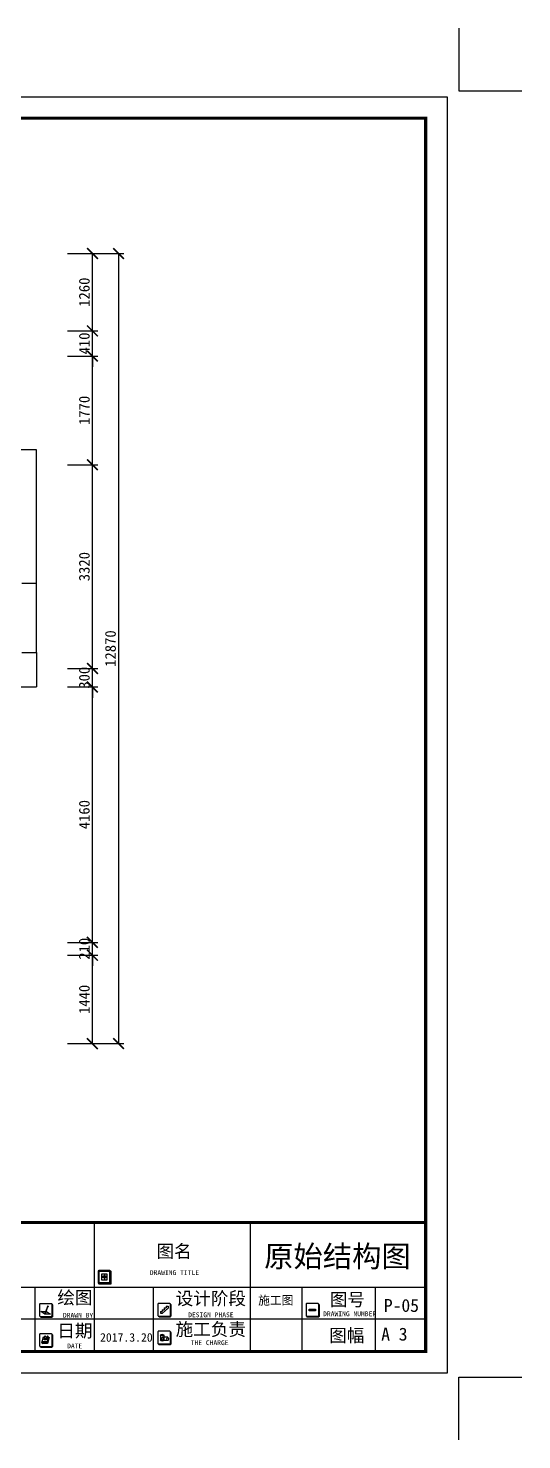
# Model space of a CAD drawing. Header units: millimetres. Extents: x -1705246 to 222838, y -3231245 to 126310.
# Drawn here: x -54222 to -46184, y 35740 to 58733 of the extents above; entities that cross this region are included whole.
import ezdxf

# ---------------------------------------------------------------- set-up
doc = ezdxf.new("R2010")
doc.units = ezdxf.units.MM
doc.header["$PDMODE"] = 35
for name, color, linetype in [('0-01图框模板说明', 2, 'Continuous'), ('0-02图框细线', 136, 'Continuous'), ('0-03图名、索引', 6, 'Continuous')]:
    doc.layers.add(name, color=color, linetype=linetype)
doc.layers.add('Z not print', color=8, linetype='Continuous', plot=False)
doc.styles.get("Standard").update_dxf_attribs({"font": ''})
doc.styles.get('Standard').set_extended_font_data('SimSun')
doc.dimstyles.new('ISO-25', dxfattribs={"dimscale": 70, "dimtxt": 2.5, "dimasz": 2.5, "dimexe": 1.25, "dimexo": 0.625, "dimtad": 1, "dimdec": 0, "dimtxsty": 'Standard', "dimblk": 'ARCHTICK', "dimcen": 2.5, "dimclrd": 251, "dimclre": 251, "dimclrt": 3, "dimadec": 0, "dimazin": 0, "dimtfac": 1, "dimtdec": 0, "dimtix": 1, "dimtmove": 2, "dimatfit": 3, "dimfxl": 1, "dimarcsym": 0})

# ---------------------------------------------------------------- blocks, each defined once
blk = doc.blocks.new('_ArchTick')
at = {"color": 0, "linetype": 'ByBlock', "const_width": 0.15}
blk.add_lwpolyline([(-0.5, -0.5), (0.5, 0.5)], dxfattribs=at)
blk = doc.blocks.new('*D53')
at = {"color": 251, "lineweight": -2}
for p, q in [((-53582, 43633), (-53090, 43633)), ((-53177, 42193), (-53177, 43633)), ((-53582, 42193), (-53090, 42193))]:
    blk.add_line(p, q, dxfattribs=at)
at = {"layer": 'Defpoints', "color": 0}
for p in [(-53625, 43633), (-53177, 43633), (-53625, 42193)]:
    blk.add_point(p, dxfattribs=at)
at = {"color": 251, "lineweight": -2, "xscale": 175, "yscale": 175, "zscale": 175}
for p, rotation in [((-53177, 43633), 90), ((-53177, 42193), 270)]:
    blk.add_blockref('_ArchTick', p, dxfattribs=dict(at, rotation=rotation))
at = {"color": 3, "insert": (-53308, 42913), "char_height": 175, "attachment_point": 5, "rotation": 90}
blk.add_mtext('1440', dxfattribs=at)
blk = doc.blocks.new('*D54')
at = {"color": 251, "lineweight": -2}
for p, q in [((-53177, 43843), (-53177, 44018)), ((-53582, 43843), (-53090, 43843)), ((-53177, 43633), (-53177, 43843)), ((-53582, 43633), (-53090, 43633)), ((-53177, 43633), (-53177, 43458))]:
    blk.add_line(p, q, dxfattribs=at)
at = {"layer": 'Defpoints', "color": 0}
for p in [(-53625, 43843), (-53177, 43843), (-53625, 43633)]:
    blk.add_point(p, dxfattribs=at)
at = {"color": 251, "lineweight": -2, "xscale": 175, "yscale": 175, "zscale": 175}
for p, rotation in [((-53177, 43843), 270), ((-53177, 43633), 90)]:
    blk.add_blockref('_ArchTick', p, dxfattribs=dict(at, rotation=rotation))
at = {"color": 3, "insert": (-53308, 43738), "char_height": 175, "attachment_point": 5, "rotation": 90}
blk.add_mtext('210', dxfattribs=at)
blk = doc.blocks.new('*D55')
at = {"color": 251, "lineweight": -2}
for p, q in [((-53582, 48003), (-53090, 48003)), ((-53177, 43843), (-53177, 48003)), ((-53582, 43843), (-53090, 43843))]:
    blk.add_line(p, q, dxfattribs=at)
at = {"layer": 'Defpoints', "color": 0}
for p in [(-53625, 48003), (-53177, 48003), (-53625, 43843)]:
    blk.add_point(p, dxfattribs=at)
at = {"color": 251, "lineweight": -2, "xscale": 175, "yscale": 175, "zscale": 175}
for p, rotation in [((-53177, 48003), 90), ((-53177, 43843), 270)]:
    blk.add_blockref('_ArchTick', p, dxfattribs=dict(at, rotation=rotation))
at = {"color": 3, "insert": (-53308, 45923), "char_height": 175, "attachment_point": 5, "rotation": 90}
blk.add_mtext('4160', dxfattribs=at)
blk = doc.blocks.new('*D56')
at = {"color": 251, "lineweight": -2}
for p, q in [((-53582, 48303), (-53090, 48303)), ((-53177, 48303), (-53177, 48478)), ((-53177, 48003), (-53177, 48303)), ((-53582, 48003), (-53090, 48003)), ((-53177, 48003), (-53177, 47828))]:
    blk.add_line(p, q, dxfattribs=at)
at = {"layer": 'Defpoints', "color": 0}
for p in [(-53625, 48303), (-53177, 48303), (-53625, 48003)]:
    blk.add_point(p, dxfattribs=at)
at = {"color": 251, "lineweight": -2, "xscale": 175, "yscale": 175, "zscale": 175}
for p, rotation in [((-53177, 48303), 270), ((-53177, 48003), 90)]:
    blk.add_blockref('_ArchTick', p, dxfattribs=dict(at, rotation=rotation))
at = {"color": 3, "insert": (-53308, 48153), "char_height": 175, "attachment_point": 5, "rotation": 90}
blk.add_mtext('300', dxfattribs=at)
blk = doc.blocks.new('*D57')
at = {"color": 251, "lineweight": -2}
for p, q in [((-53582, 51623), (-53090, 51623)), ((-53177, 48303), (-53177, 51623)), ((-53582, 48303), (-53090, 48303))]:
    blk.add_line(p, q, dxfattribs=at)
at = {"layer": 'Defpoints', "color": 0}
for p in [(-53625, 51623), (-53177, 51623), (-53625, 48303)]:
    blk.add_point(p, dxfattribs=at)
at = {"color": 251, "lineweight": -2, "xscale": 175, "yscale": 175, "zscale": 175}
for p, rotation in [((-53177, 51623), 90), ((-53177, 48303), 270)]:
    blk.add_blockref('_ArchTick', p, dxfattribs=dict(at, rotation=rotation))
at = {"color": 3, "insert": (-53308, 49963), "char_height": 175, "attachment_point": 5, "rotation": 90}
blk.add_mtext('3320', dxfattribs=at)
blk = doc.blocks.new('*D58')
at = {"color": 251, "lineweight": -2}
for p, q in [((-53582, 53393), (-53090, 53393)), ((-53177, 51623), (-53177, 53393)), ((-53582, 51623), (-53090, 51623))]:
    blk.add_line(p, q, dxfattribs=at)
at = {"layer": 'Defpoints', "color": 0}
for p in [(-53625, 53393), (-53177, 53393), (-53625, 51623)]:
    blk.add_point(p, dxfattribs=at)
at = {"color": 251, "lineweight": -2, "xscale": 175, "yscale": 175, "zscale": 175}
for p, rotation in [((-53177, 53393), 90), ((-53177, 51623), 270)]:
    blk.add_blockref('_ArchTick', p, dxfattribs=dict(at, rotation=rotation))
at = {"color": 3, "insert": (-53308, 52508), "char_height": 175, "attachment_point": 5, "rotation": 90}
blk.add_mtext('1770', dxfattribs=at)
blk = doc.blocks.new('*D59')
at = {"color": 251, "lineweight": -2}
for p, q in [((-53582, 53803), (-53090, 53803)), ((-53177, 53803), (-53177, 53978)), ((-53177, 53393), (-53177, 53803)), ((-53582, 53393), (-53090, 53393)), ((-53177, 53393), (-53177, 53218))]:
    blk.add_line(p, q, dxfattribs=at)
at = {"layer": 'Defpoints', "color": 0}
for p in [(-53625, 53803), (-53177, 53803), (-53625, 53393)]:
    blk.add_point(p, dxfattribs=at)
at = {"color": 251, "lineweight": -2, "xscale": 175, "yscale": 175, "zscale": 175}
for p, rotation in [((-53177, 53803), 270), ((-53177, 53393), 90)]:
    blk.add_blockref('_ArchTick', p, dxfattribs=dict(at, rotation=rotation))
at = {"color": 3, "insert": (-53308, 53598), "char_height": 175, "attachment_point": 5, "rotation": 90}
blk.add_mtext('410', dxfattribs=at)
blk = doc.blocks.new('*D60')
at = {"color": 251, "lineweight": -2}
for p, q in [((-53582, 55063), (-53090, 55063)), ((-53177, 53803), (-53177, 55063)), ((-53582, 53803), (-53090, 53803))]:
    blk.add_line(p, q, dxfattribs=at)
at = {"layer": 'Defpoints', "color": 0}
for p in [(-53625, 55063), (-53177, 55063), (-53625, 53803)]:
    blk.add_point(p, dxfattribs=at)
at = {"color": 251, "lineweight": -2, "xscale": 175, "yscale": 175, "zscale": 175}
for p, rotation in [((-53177, 55063), 90), ((-53177, 53803), 270)]:
    blk.add_blockref('_ArchTick', p, dxfattribs=dict(at, rotation=rotation))
at = {"color": 3, "insert": (-53308, 54433), "char_height": 175, "attachment_point": 5, "rotation": 90}
blk.add_mtext('1260', dxfattribs=at)
blk = doc.blocks.new('*D61')
at = {"color": 251, "lineweight": -2}
for p, q in [((-53582, 55063), (-52663, 55063)), ((-52750, 55063), (-52750, 42193)), ((-53582, 42193), (-52663, 42193))]:
    blk.add_line(p, q, dxfattribs=at)
at = {"layer": 'Defpoints', "color": 0}
for p in [(-53625, 55063), (-53625, 42193), (-52750, 42193)]:
    blk.add_point(p, dxfattribs=at)
at = {"color": 251, "lineweight": -2, "xscale": 175, "yscale": 175, "zscale": 175}
for p, rotation in [((-52750, 55063), 90), ((-52750, 42193), 270)]:
    blk.add_blockref('_ArchTick', p, dxfattribs=dict(at, rotation=rotation))
at = {"color": 3, "insert": (-52882, 48628), "char_height": 175, "attachment_point": 5, "rotation": 90}
blk.add_mtext('12870', dxfattribs=at)
blk = doc.blocks.new('hgggg')
at = {"layer": '0-01图框模板说明'}
for points in [[(3564.11, 399.47, -0.414214), (3563.92, 399.28), (3561.36, 399.28, -0.071272), (3561.3, 399.28, 0.348143), (3561.5, 399.13), (3564.05, 399.13, 0.414214), (3564.25, 399.33), (3564.25, 401.89, 0.333108), (3564.11, 402.08, -0.057743), (3564.11, 402.03)], [(3550.49, 391.78, -0.414214), (3550.29, 391.59), (3547.73, 391.59, -0.071272), (3547.68, 391.59, 0.348143), (3547.87, 391.44), (3550.43, 391.44, 0.414214), (3550.62, 391.64), (3550.62, 394.2, 0.333108), (3550.48, 394.39, -0.057743), (3550.49, 394.34)], [(3578.01, 391.85, -0.414214), (3577.81, 391.65), (3575.26, 391.65, -0.071272), (3575.2, 391.66, 0.348143), (3575.39, 391.51), (3577.95, 391.51, 0.414214), (3578.15, 391.7), (3578.15, 394.26, 0.333108), (3578.01, 394.45, -0.057743), (3578.01, 394.4)], [(3612.51, 391.82, -0.414214), (3612.31, 391.62), (3609.76, 391.62, -0.071272), (3609.7, 391.63, 0.348143), (3609.89, 391.48), (3612.45, 391.48, 0.414214), (3612.65, 391.67), (3612.65, 394.23, 0.333108), (3612.51, 394.42, -0.057743), (3612.51, 394.38)], [(3610.26, 393.25), (3611.74, 393.25), (3611.74, 392.89), (3610.26, 392.89)], [(3578.01, 385.37, -0.414214), (3577.81, 385.18), (3575.26, 385.18, -0.071272), (3575.2, 385.18, 0.348143), (3575.39, 385.03), (3577.95, 385.03, 0.414214), (3578.15, 385.23), (3578.15, 387.79, 0.333108), (3578.01, 387.98, -0.057743), (3578.01, 387.93)], [(3550.49, 384.79, -0.414214), (3550.29, 384.59), (3547.73, 384.59, -0.071272), (3547.68, 384.6, 0.348143), (3547.87, 384.45), (3550.43, 384.45, 0.414214), (3550.62, 384.64), (3550.62, 387.2, 0.333108), (3550.48, 387.39, -0.057743), (3550.49, 387.35)]]:
    blk.add_hatch(color=8, dxfattribs=at).paths.add_polyline_path(points)
h = blk.add_hatch(color=8, dxfattribs=at)
h.paths.add_polyline_path([(3562.64, 400.99), (3562.38, 400.99), (3562.38, 400.75), (3562.64, 400.75)])
h.paths.add_polyline_path([(3562.64, 400.75), (3562.89, 400.75), (3562.89, 400.99), (3562.64, 400.99)])
h.paths.add_polyline_path([(3562.64, 400.75), (3562.64, 400.52), (3562.89, 400.52), (3562.89, 400.75)])
h.paths.add_polyline_path([(3562.64, 400.75), (3562.38, 400.75), (3562.38, 400.52), (3562.64, 400.52)])
at = {"layer": '0-01图框模板说明', "color": 8}
for p, q in [((3561.98, 400.75), (3563.29, 400.75)), ((3562.64, 401.41), (3562.64, 400.1)), ((3548.9, 392.34), (3548.88, 392.3)), ((3548.88, 392.3), (3548.89, 392.28)), ((3548.91, 392.33), (3548.89, 392.28)), ((3548.9, 392.3), (3548.89, 392.28)), ((3548.92, 392.33), (3548.9, 392.3)), ((3575.67, 392.73), (3575.67, 392.32)), ((3575.67, 392.73), (3576.12, 392.73)), ((3575.67, 392.32), (3576.13, 392.32)), ((3576.12, 393.15), (3576.56, 393.15)), ((3576.12, 393.15), (3576.12, 392.73)), ((3577.45, 393.49), (3576.13, 392.32)), ((3576.56, 393.56), (3576.56, 393.15)), ((3576.56, 393.56), (3577.01, 393.56)), ((3577.01, 393.95), (3577.45, 393.95)), ((3577.01, 393.95), (3577.01, 393.56)), ((3577.45, 393.95), (3577.45, 393.49)), ((3548.12, 385.4), (3548.29, 385.25)), ((3549.3, 385.36), (3548.17, 385.36)), ((3549.35, 385.32), (3548.21, 385.32)), ((3549.39, 385.29), (3548.26, 385.29)), ((3549.43, 385.25), (3548.29, 385.25)), ((3549.63, 386.78), (3549.3, 385.36)), ((3549.68, 386.74), (3549.35, 385.32)), ((3549.72, 386.71), (3549.39, 385.29)), ((3549.76, 386.67), (3549.43, 385.25)), ((3549.59, 386.82), (3549.76, 386.67)), ((3575.68, 387.24), (3575.68, 386.03)), ((3577.38, 386.76), (3576.17, 386.76)), ((3577.38, 385.95), (3576.17, 385.95)), ((3576.49, 387.24), (3576.49, 386.03))]:
    blk.add_line(p, q, dxfattribs=at)
at = {"layer": '0-01图框模板说明', "color": 2, "const_width": 0.724}
blk.add_lwpolyline([(3637.38, 670.41), (3637.38, 383.41), (3227.38, 383.41), (3227.38, 670.41)], close=True, dxfattribs=at)
blk.add_lwpolyline([(3637.38, 413.41), (3227.33, 413.41)], dxfattribs=at)
at = {"layer": '0-01图框模板说明', "color": 8}
for points in [[(3561.36, 399.28), (3563.92, 399.28, 0.414214), (3564.11, 399.47), (3564.11, 402.03, 0.414214), (3563.92, 402.23), (3561.36, 402.23, 0.414214), (3561.16, 402.03), (3561.16, 399.47, 0.414214)], [(3547.73, 391.59), (3550.29, 391.59, 0.414214), (3550.49, 391.78), (3550.49, 394.34, 0.414214), (3550.29, 394.54), (3547.73, 394.54, 0.414214), (3547.54, 394.34), (3547.54, 391.78, 0.414214)], [(3575.26, 391.65), (3577.81, 391.65, 0.414214), (3578.01, 391.85), (3578.01, 394.4, 0.414214), (3577.81, 394.6), (3575.26, 394.6, 0.414214), (3575.06, 394.4), (3575.06, 391.85, 0.414214)], [(3609.76, 391.62), (3612.31, 391.62, 0.414214), (3612.51, 391.82), (3612.51, 394.38, 0.414214), (3612.31, 394.57), (3609.76, 394.57, 0.414214), (3609.56, 394.38), (3609.56, 391.82, 0.414214)], [(3549.55, 393.92), (3549.44, 393.95), (3549.44, 393.97, -0.451962), (3549.51, 394), (3549.52, 393.99, -0.418435), (3549.55, 393.93)], [(3575.26, 385.18), (3577.81, 385.18, 0.414214), (3578.01, 385.37), (3578.01, 387.93, 0.414214), (3577.81, 388.13), (3575.26, 388.13, 0.414214), (3575.06, 387.93), (3575.06, 385.37, 0.414214)], [(3547.73, 384.59), (3550.29, 384.59, 0.414214), (3550.49, 384.79), (3550.49, 387.35, 0.414214), (3550.29, 387.54), (3547.73, 387.54, 0.414214), (3547.54, 387.35), (3547.54, 384.79, 0.414214)]]:
    blk.add_lwpolyline(points, format="xyb", close=True, dxfattribs=at)
for points in [[(3561.3, 399.28, 0.348143), (3561.5, 399.13), (3564.05, 399.13, 0.414214), (3564.25, 399.33), (3564.25, 401.89, 0.333108), (3564.11, 402.08)], [(3547.68, 391.59, 0.348143), (3547.87, 391.44), (3550.43, 391.44, 0.414214), (3550.62, 391.64), (3550.62, 394.2, 0.333108), (3550.48, 394.39)], [(3575.2, 391.66, 0.348143), (3575.39, 391.51), (3577.95, 391.51, 0.414214), (3578.15, 391.7), (3578.15, 394.26, 0.333108), (3578.01, 394.45)], [(3609.7, 391.63, 0.348143), (3609.89, 391.48), (3612.45, 391.48, 0.414214), (3612.65, 391.67), (3612.65, 394.23, 0.333108), (3612.51, 394.42)], [(3575.2, 385.18, 0.348143), (3575.39, 385.03), (3577.95, 385.03, 0.414214), (3578.15, 385.23), (3578.15, 387.79, 0.333108), (3578.01, 387.98)], [(3547.68, 384.6, 0.348143), (3547.87, 384.45), (3550.43, 384.45, 0.414214), (3550.62, 384.64), (3550.62, 387.2, 0.333108), (3550.48, 387.39)]]:
    blk.add_lwpolyline(points, format="xyb", dxfattribs=at)
for points in [[(3561.37, 399.48), (3563.91, 399.48), (3563.91, 402.02), (3561.37, 402.02)], [(3561.98, 400.1), (3563.29, 400.1), (3563.29, 401.41), (3561.98, 401.41)], [(3562.38, 400.99), (3562.89, 400.99), (3562.89, 400.52), (3562.38, 400.52)], [(3548.92, 392.33), (3548.9, 392.34), (3548.94, 392.57), (3549.04, 392.54)], [(3549.51, 393.82), (3549.4, 393.85), (3548.94, 392.57), (3549.04, 392.54)], [(3549.55, 393.91), (3549.44, 393.96), (3549.4, 393.86), (3549.51, 393.81)], [(3610.26, 393.25), (3611.74, 393.25), (3611.74, 392.89), (3610.26, 392.89)], [(3548.41, 385.73), (3548.52, 385.73), (3548.49, 385.65), (3548.38, 385.65)], [(3548.72, 386.48), (3549.18, 386.48), (3549.07, 386.11), (3548.6, 386.11)], [(3548.63, 385.73), (3548.74, 385.73), (3548.71, 385.65), (3548.6, 385.65)], [(3548.84, 385.73), (3548.95, 385.73), (3548.93, 385.65), (3548.81, 385.65)], [(3549.06, 385.73), (3549.17, 385.73), (3549.14, 385.65), (3549.03, 385.65)]]:
    blk.add_lwpolyline(points, close=True, dxfattribs=at)
for points in [[(3549.11, 392.7), (3549.15, 392.7), (3550.12, 392.07), (3548.82, 392.07), (3547.85, 392.7), (3548.98, 392.7)], [(3548.7, 386.82), (3549.59, 386.82), (3549.26, 385.4), (3548.12, 385.4), (3548.45, 386.82), (3548.65, 386.82)]]:
    blk.add_lwpolyline(points, dxfattribs=at)
blk.add_circle((3549.28, 386.66), 0.04, dxfattribs=at)
for centre, radius, start, end in [((3548.67, 386.66), 0.04, 133.5405, 58.5094), ((3548.94, 386.72), 0.301, 120.0838, 193.4607), ((3548.67, 386.67), 0.0305, 218.3923, 328.4538), ((3548.94, 386.73), 0.249, 118.9884, 196.0214), ((3548.69, 386.65), 0.04, 72.6047, 87.6936), ((3548.83, 386.84), 0.146, 350.5454, 105.731), ((3548.81, 386.83), 0.115, 355.4404, 89.6822), ((3549.55, 386.72), 0.301, 127.1675, 193.4607), ((3549.3, 386.65), 0.04, 72.6047, 215.7707), ((3549.28, 386.67), 0.0305, 218.3923, 328.4538), ((3549.54, 386.73), 0.24, 120.88, 197.6449), ((3549.43, 386.88), 0.102, 75.6414, 126.1244), ((3549.42, 386.86), 0.0801, 333.2308, 96.566), ((3549.42, 386.86), 0.124, 340.7006, 72.9302)]:
    blk.add_arc(centre, radius, start, end, dxfattribs=at)
for centre, major_axis in [((3576.08, 387.24), (-0.401, 0)), ((3576.08, 386.03), (-0.401, 0)), ((3576.17, 386.35), (0, 0.401)), ((3577.38, 386.35), (0, 0.401))]:
    blk.add_ellipse(centre, major_axis=major_axis, ratio=0.454196, dxfattribs=at)
at = {"layer": '0-02图框细线'}
for p, q in [((3560.37, 383.41), (3560.37, 413.41)), ((3596.6, 398.41), (3596.6, 413.41)), ((3323.65, 398.41), (3637.38, 398.41)), ((3546.55, 383.41), (3546.55, 398.41)), ((3574.07, 383.41), (3574.07, 398.41)), ((3596.6, 383.41), (3596.6, 398.41)), ((3608.67, 383.41), (3608.67, 398.41)), ((3625.66, 398.41), (3625.66, 383.41)), ((3637.38, 390.91), (3485.71, 390.91))]:
    blk.add_line(p, q, dxfattribs=at)
blk.add_lwpolyline([(3642.38, 675.41), (3642.38, 378.41), (3222.38, 378.41), (3222.38, 675.41)], close=True, dxfattribs=at)
at = {"layer": 'Z not print', "color": 5}
for points in [[(3645.14, 691.34), (3645.14, 676.74), (3659.75, 676.74)], [(3645.14, 362.88), (3645.14, 377.48), (3659.75, 377.48)]]:
    blk.add_lwpolyline(points, dxfattribs=at)
at = {"layer": '0-02图框细线'}
for s, insert, char_height, attachment_point in [('{\\fSimSun|b0|i0|c134|p2;图名}', (3574.77, 406.57), 3, 4), ('{\\fSimSun|b0|i0|c134|p2;DRAWING TITLE}', (3573.2, 401.77), 1.1268, 4), ('{\\fSimSun|b0|i0|c134|p2;绘图}', (3551.69, 395.79), 3, 4), ('{\\fSimSun|b0|i0|c134|p2;设计阶段}', (3579.22, 395.59), 3, 4), ('{\\fSimHei|b0|i0|c134|p2;施工图}', (3602.52, 395.2), 2, 5), ('{\\fSimSun|b0|i0|c134|p2;图号}', (3615.08, 395.34), 3, 4), ('{\\fSimSun|b0|i0|c134|p2;DRAWN BY}', (3552.99, 391.85), 1.1268, 4), ('{\\fSimSun|b0|i0|c134|p2;DESIGN PHASE}', (3582.13, 391.94), 1.1268, 4), ('{\\fSimSun|b0|i0|c134|p2;DRAWING NUMBER}', (3613.53, 392.18), 1.1268, 4), ('{\\fSimSun|b0|i0|c134|p2;日期}', (3551.69, 388.07), 3, 4), ('2017.3.20', (3561.63, 386.68), 2, 4), ('{\\fSimSun|b0|i0|c134|p2;施工负责}', (3579.22, 388.42), 3, 4), ('{\\fSimSun|b0|i0|c134|p2;图幅}', (3614.92, 387), 3, 4), ('{\\fSimSun|b0|i0|c134|p2;A 3}', (3627.05, 387.44), 3, 4), ('{\\fSimSun|b0|i0|c134|p2;DATE}', (3553.97, 384.71), 1.1268, 4), ('{\\fSimSun|b0|i0|c134|p2;THE CHARGE}', (3582.72, 385.45), 1.1268, 4)]:
    blk.add_mtext(s, dxfattribs=dict(at, insert=insert, char_height=char_height, attachment_point=attachment_point))

msp = doc.modelspace()

# ---------------------------------------------------------------- linework, layer by layer
for p, q in [((-54086.8, 51863), (-54446.8, 51863)), ((-54086.8, 49693), (-54086.8, 51863)), ((-54326.8, 49693), (-54086.8, 49693)), ((-54326.8, 48563), (-54086.8, 48563)), ((-54086.8, 48563), (-54086.8, 48003)), ((-56646.8, 48003), (-54086.8, 48003))]:
    msp.add_line(p, q)
at = {"color": 251}
msp.add_line((-54086.8, 48563), (-54086.8, 49693), dxfattribs=at)

# ---------------------------------------------------------------- block references
at = {"layer": '0-02图框细线', "xscale": 70, "yscale": 70, "zscale": 70}
msp.add_blockref('hgggg', (-302366.6, 10338.9), dxfattribs=at)

# ---------------------------------------------------------------- texts
at = {"layer": '0-02图框细线', "insert": (-48429.8, 37926.3), "char_height": 210, "attachment_point": 4}
msp.add_mtext('{\\fSimSun|b0|i0|c134|p2;P-05}', dxfattribs=at)
at = {"layer": '0-03图名、索引', "insert": (-49185.9, 38709.6), "char_height": 215.122, "attachment_point": 5}
msp.add_mtext('{\\fSimSun|b0|i0|c134|p2;\\H1.627x;\\C2;原始结构图} ', dxfattribs=at)

# ---------------------------------------------------------------- dimensions: what is measured, and where the dimension line sits
for base, p1, p2, picture, middle in [((-53177.2, 55063), (-53625.4, 53803), (-53625.4, 55063), '*D60', (-53308.5, 54433)), ((-52750.4, 42193), (-53625.4, 55063), (-53625.4, 42193), '*D61', (-52881.6, 48628)), ((-53177.2, 53803), (-53625.4, 53393), (-53625.4, 53803), '*D59', (-53308.5, 53598)), ((-53177.2, 53393), (-53625.4, 51623), (-53625.4, 53393), '*D58', (-53308.5, 52508)), ((-53177.2, 51623), (-53625.4, 48303), (-53625.4, 51623), '*D57', (-53308.5, 49963)), ((-53177.2, 48303), (-53625.4, 48003), (-53625.4, 48303), '*D56', (-53308.5, 48153)), ((-53177.2, 48003), (-53625.4, 43843), (-53625.4, 48003), '*D55', (-53308.5, 45923)), ((-53177.2, 43843), (-53625.4, 43633), (-53625.4, 43843), '*D54', (-53308.5, 43738)), ((-53177.2, 43633), (-53625.4, 42193), (-53625.4, 43633), '*D53', (-53308.5, 42913))]:
    dim = msp.add_linear_dim(base=base, p1=p1, p2=p2, angle=90, dimstyle='ISO-25')
    dim.commit()
    dim.dimension.update_dxf_attribs({"geometry": picture, "text_midpoint": middle})

doc.saveas('drawing.dxf')
